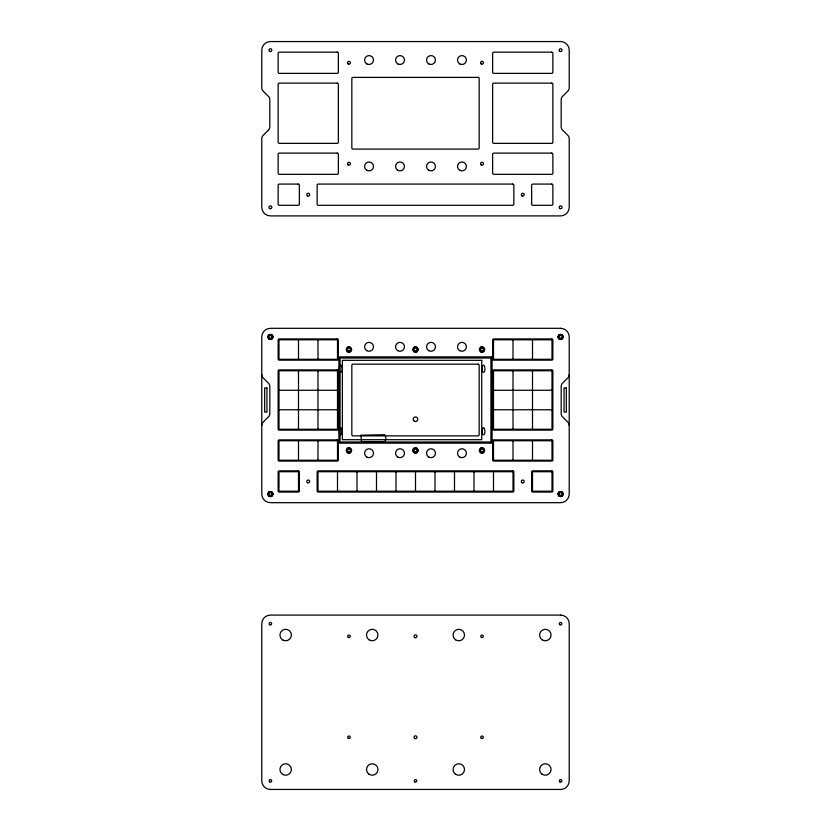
<?xml version="1.0" encoding="UTF-8"?>
<svg xmlns="http://www.w3.org/2000/svg" width="831" height="831" viewBox="0 0 831 831"><rect width="100%" height="100%" fill="white"/><g stroke="black" fill="none" stroke-linecap="round" stroke-linejoin="round"><path stroke-width="1.25" d="M278.998 390.269L337.5 390.269M493.5 390.269L552.002 390.269M278.998 409.766L337.5 409.766M493.5 409.766L552.002 409.766M532.505 339.796L532.505 359.293M532.505 370.761L532.505 429.263M532.505 440.731L532.505 460.239M513.007 339.796L513.007 359.293M513.007 370.761L513.007 429.263M513.007 440.731L513.007 460.239M493.5 471.707L493.5 491.204M474.002 471.707L474.002 491.204M454.505 471.707L454.505 491.204M434.997 471.707L434.997 491.204M415.5 471.707L415.5 491.204M396.003 471.707L396.003 491.204M376.495 471.707L376.495 491.204M356.998 471.707L356.998 491.204M337.5 471.707L337.5 491.204M317.993 339.796L317.993 359.293M317.993 370.761L317.993 429.263M317.993 440.731L317.993 460.239M298.495 339.796L298.495 359.293M298.495 370.761L298.495 429.263M298.495 440.731L298.495 460.239M261.786 425.43A4.591 4.591 0 0 1 263.136 422.19L268.475 416.84A4.591 4.591 0 0 0 269.815 413.599L269.815 386.425A4.591 4.591 0 0 0 268.475 383.184L263.136 377.845A4.591 4.591 0 0 1 261.786 374.594M569.214 425.43A4.591 4.591 0 0 0 567.864 422.19L562.525 416.84A4.591 4.591 0 0 1 561.185 413.599L561.185 386.425A4.591 4.591 0 0 1 562.525 383.184L567.864 377.845A4.591 4.591 0 0 0 569.214 374.594M339.796 365.827C339.152 365.972 338.726 374.428 341.458 371.935C343.245 370.314 341.655 362.856 339.806 365.765M339.796 428.339C339.786 428.671 338.404 436.472 341.375 434.613C342.632 433.242 342.154 425.327 339.796 428.339M361.018 435.247L361.423 441.573L384.524 441.593C386.644 440.575 385.854 434.987 384.524 434.717L361.018 435.205M482.603 365.827C481.97 365.972 481.544 374.428 484.265 371.935C485.74 370.294 484.65 362.867 482.614 365.765M482.603 428.339C482.603 428.671 481.211 436.472 484.182 434.613C485.626 433.055 484.795 425.337 482.603 428.339M269.067 334.633L267.748 336.929L269.067 339.214L271.716 339.214L273.046 336.929L271.716 334.633L269.067 334.633M347.649 347.244L346.319 349.539L347.649 351.835L350.298 351.835L351.617 349.539L350.298 347.244L347.649 347.244M269.067 491.786L267.748 494.071L269.067 496.367L271.716 496.367L273.046 494.071L271.716 491.786L269.067 491.786M347.649 448.189L346.319 450.485L347.649 452.781L350.298 452.781L351.617 450.485L350.298 448.189L347.649 448.189M414.17 347.244L412.851 349.539L414.17 351.835L416.83 351.835L418.149 349.539L416.83 347.244L414.17 347.244M414.17 448.189L412.851 450.485L414.17 452.781L416.83 452.781L418.149 450.485L416.83 448.189L414.17 448.189A2.576 2.576 0 0 0 414.212 452.718A2.576 2.576 0 0 0 418.076 450.485A2.576 2.576 0 0 0 414.212 448.252M480.702 347.244L479.383 349.539L480.702 351.835L483.351 351.835L484.681 349.539L483.351 347.244L480.702 347.244M480.702 448.189L479.383 450.485L480.702 452.781L483.351 452.781L484.681 450.485L483.351 448.189L480.702 448.189A2.576 2.576 0 0 0 480.744 452.718A2.576 2.576 0 0 0 484.608 450.485A2.576 2.576 0 0 0 480.744 448.252M559.284 334.633L557.954 336.929L559.284 339.214L561.933 339.214L563.252 336.929L561.933 334.633L559.284 334.633M559.284 491.786L557.954 494.071L559.284 496.367L561.933 496.367L563.252 494.071L561.933 491.786L559.284 491.786M268.475 130.072L263.136 135.411A4.591 4.591 0 0 0 261.786 138.663L261.786 207.303A8.601 8.601 0 0 0 270.397 215.904L560.603 215.904A8.601 8.601 0 0 0 569.214 207.303L569.214 138.663A4.591 4.591 0 0 0 567.864 135.411L562.525 130.072A4.591 4.591 0 0 1 561.185 126.831L561.185 99.658A4.591 4.591 0 0 1 562.525 96.417L567.864 91.067A4.591 4.591 0 0 0 569.214 87.826L569.214 50.151A8.601 8.601 0 0 0 560.603 41.55L270.397 41.55A8.601 8.601 0 0 0 261.786 50.151L261.786 87.826A4.591 4.591 0 0 0 263.136 91.067L268.475 96.417A4.591 4.591 0 0 1 269.815 99.658L269.815 126.831A4.591 4.591 0 0 1 268.475 130.072M337.209 52.156L279.289 52.156A1.143 1.143 0 0 0 278.136 53.309L278.136 72.235A1.143 1.143 0 0 0 279.289 73.377L337.209 73.377A1.143 1.143 0 0 0 338.362 72.235L338.362 53.309A1.143 1.143 0 0 0 337.209 52.156M551.711 52.156L493.791 52.156A1.143 1.143 0 0 0 492.638 53.309L492.638 72.235A1.143 1.143 0 0 0 493.791 73.377L551.711 73.377A1.143 1.143 0 0 0 552.864 72.235L552.864 53.309A1.143 1.143 0 0 0 551.711 52.156M478.012 77.397L352.988 77.397A1.143 1.143 0 0 0 351.835 78.54L351.835 147.939A1.143 1.143 0 0 0 352.988 149.092L478.012 149.092A1.143 1.143 0 0 0 479.165 147.939L479.165 78.54A1.143 1.143 0 0 0 478.012 77.397M337.209 83.131L279.289 83.131A1.143 1.143 0 0 0 278.136 84.274L278.136 142.205A1.143 1.143 0 0 0 279.289 143.358L337.209 143.358A1.143 1.143 0 0 0 338.362 142.205L338.362 84.274A1.143 1.143 0 0 0 337.209 83.131M551.711 83.131L493.791 83.131A1.143 1.143 0 0 0 492.638 84.274L492.638 142.205A1.143 1.143 0 0 0 493.791 143.358L551.711 143.358A1.143 1.143 0 0 0 552.864 142.205L552.864 84.274A1.143 1.143 0 0 0 551.711 83.131M337.209 153.101L279.289 153.101A1.143 1.143 0 0 0 278.136 154.254L278.136 173.18A1.143 1.143 0 0 0 279.289 174.323L337.209 174.323A1.143 1.143 0 0 0 338.362 173.18L338.362 154.254A1.143 1.143 0 0 0 337.209 153.101M551.711 153.101L493.791 153.101A1.143 1.143 0 0 0 492.638 154.254L492.638 173.18A1.143 1.143 0 0 0 493.791 174.323L551.711 174.323A1.143 1.143 0 0 0 552.864 173.18L552.864 154.254A1.143 1.143 0 0 0 551.711 153.101M298.215 184.077L279.289 184.077A1.143 1.143 0 0 0 278.136 185.22L278.136 204.146A1.143 1.143 0 0 0 279.289 205.299L298.215 205.299A1.143 1.143 0 0 0 299.357 204.146L299.357 185.22A1.143 1.143 0 0 0 298.215 184.077M512.717 184.077L318.283 184.077A1.143 1.143 0 0 0 317.141 185.22L317.141 204.146A1.143 1.143 0 0 0 318.283 205.299L512.717 205.299A1.143 1.143 0 0 0 513.859 204.146L513.859 185.22A1.143 1.143 0 0 0 512.717 184.077M551.711 184.077L532.785 184.077A1.143 1.143 0 0 0 531.643 185.22L531.643 204.146A1.143 1.143 0 0 0 532.785 205.299L551.711 205.299A1.143 1.143 0 0 0 552.864 204.146L552.864 185.22A1.143 1.143 0 0 0 551.711 184.077M560.603 328.318L270.397 328.318A8.601 8.601 0 0 0 261.786 336.929L261.786 494.071A8.601 8.601 0 0 0 270.397 502.682L560.603 502.682A8.601 8.601 0 0 0 569.214 494.071L569.214 336.929A8.601 8.601 0 0 0 560.603 328.318M337.209 338.934L279.289 338.934A1.143 1.143 0 0 0 278.136 340.076L278.136 359.002A1.143 1.143 0 0 0 279.289 360.155L337.209 360.155A1.143 1.143 0 0 0 338.362 359.002L338.362 340.076A1.143 1.143 0 0 0 337.209 338.934M551.711 338.934L493.791 338.934A1.143 1.143 0 0 0 492.638 340.076L492.638 359.002A1.143 1.143 0 0 0 493.791 360.155L551.711 360.155A1.143 1.143 0 0 0 552.864 359.002L552.864 340.076A1.143 1.143 0 0 0 551.711 338.934M337.5 339.796L278.998 339.796L278.998 359.293L337.5 359.293L337.5 339.796M552.002 339.796L493.5 339.796L493.5 359.293L552.002 359.293L552.002 339.796M492.066 356.883L338.934 356.883L338.934 443.141L492.066 443.141L492.066 356.883M490.924 358.026L340.076 358.026L340.076 441.999L490.924 441.999L490.924 358.026M481.741 360.322L342.372 360.322L342.372 439.703L481.741 439.703L481.741 360.322M478.012 364.165L352.988 364.165A1.143 1.143 0 0 0 351.835 365.318L351.835 434.717A1.143 1.143 0 0 0 352.988 435.86L478.012 435.86A1.143 1.143 0 0 0 479.165 434.717L479.165 365.318A1.143 1.143 0 0 0 478.012 364.165M337.209 369.899L279.289 369.899A1.143 1.143 0 0 0 278.136 371.052L278.136 428.983A1.143 1.143 0 0 0 279.289 430.126L337.209 430.126A1.143 1.143 0 0 0 338.362 428.983L338.362 371.052A1.143 1.143 0 0 0 337.209 369.899M551.711 369.899L493.791 369.899A1.143 1.143 0 0 0 492.638 371.052L492.638 428.983A1.143 1.143 0 0 0 493.791 430.126L551.711 430.126A1.143 1.143 0 0 0 552.864 428.983L552.864 371.052A1.143 1.143 0 0 0 551.711 369.899M337.5 370.761L278.998 370.761L278.998 429.263L337.5 429.263L337.5 370.761M552.002 370.761L493.5 370.761L493.5 429.263L552.002 429.263L552.002 370.761M266.948 387.973L264.663 387.973L264.663 412.062L266.948 412.062L266.948 387.973M566.337 387.973L564.052 387.973L564.052 412.062L566.337 412.062L566.337 387.973M337.209 439.879L279.289 439.879A1.143 1.143 0 0 0 278.136 441.022L278.136 459.948A1.143 1.143 0 0 0 279.289 461.101L337.209 461.101A1.143 1.143 0 0 0 338.362 459.948L338.362 441.022A1.143 1.143 0 0 0 337.209 439.879M551.711 439.879L493.791 439.879A1.143 1.143 0 0 0 492.638 441.022L492.638 459.948A1.143 1.143 0 0 0 493.791 461.101L551.711 461.101A1.143 1.143 0 0 0 552.864 459.948L552.864 441.022A1.143 1.143 0 0 0 551.711 439.879M337.5 440.731L278.998 440.731L278.998 460.239L337.5 460.239L337.5 440.731M552.002 440.731L493.5 440.731L493.5 460.239L552.002 460.239L552.002 440.731M298.215 470.845L279.289 470.845A1.143 1.143 0 0 0 278.136 471.998L278.136 490.924A1.143 1.143 0 0 0 279.289 492.066L298.215 492.066A1.143 1.143 0 0 0 299.357 490.924L299.357 471.998A1.143 1.143 0 0 0 298.215 470.845M512.717 470.845L318.283 470.845A1.143 1.143 0 0 0 317.141 471.998L317.141 490.924A1.143 1.143 0 0 0 318.283 492.066L512.717 492.066A1.143 1.143 0 0 0 513.859 490.924L513.859 471.998A1.143 1.143 0 0 0 512.717 470.845M551.711 470.845L532.785 470.845A1.143 1.143 0 0 0 531.643 471.998L531.643 490.924A1.143 1.143 0 0 0 532.785 492.066L551.711 492.066A1.143 1.143 0 0 0 552.864 490.924L552.864 471.998A1.143 1.143 0 0 0 551.711 470.845M298.495 471.707L278.998 471.707L278.998 491.204L298.495 491.204L298.495 471.707M513.007 471.707L317.993 471.707L317.993 491.204L513.007 491.204L513.007 471.707M552.002 471.707L532.505 471.707L532.505 491.204L552.002 491.204L552.002 471.707M560.603 615.096L270.397 615.096A8.601 8.601 0 0 0 261.786 623.697L261.786 780.849A8.601 8.601 0 0 0 270.397 789.45L560.603 789.45A8.601 8.601 0 0 0 569.214 780.849L569.214 623.697A8.601 8.601 0 0 0 560.603 615.096M348.334 738.354A1.257 1.257 0 0 0 350.235 737.253A1.257 1.257 0 0 0 348.334 736.162A1.257 1.257 0 0 0 348.334 738.354M269.691 624.746A1.257 1.257 0 0 0 271.654 623.79A1.257 1.257 0 0 0 269.846 622.564A1.257 1.257 0 0 0 269.691 624.746M269.691 781.888A1.257 1.257 0 0 0 271.654 780.932A1.257 1.257 0 0 0 269.846 779.717A1.257 1.257 0 0 0 269.691 781.888M481.398 738.354A1.257 1.257 0 0 0 483.289 737.253A1.257 1.257 0 0 0 481.398 736.162A1.257 1.257 0 0 0 481.398 738.354M559.897 781.888A1.257 1.257 0 0 0 561.86 780.932A1.257 1.257 0 0 0 560.052 779.717A1.257 1.257 0 0 0 559.897 781.888M559.897 624.746A1.257 1.257 0 0 0 561.86 623.79A1.257 1.257 0 0 0 560.052 622.564A1.257 1.257 0 0 0 559.897 624.746M348.334 637.408A1.257 1.257 0 0 0 350.235 636.317A1.257 1.257 0 0 0 348.334 635.216A1.257 1.257 0 0 0 348.334 637.408M481.398 637.408A1.257 1.257 0 0 0 483.289 636.317A1.257 1.257 0 0 0 481.398 635.216A1.257 1.257 0 0 0 481.398 637.408M414.794 781.888A1.257 1.257 0 0 0 416.757 780.932A1.257 1.257 0 0 0 414.949 779.717A1.257 1.257 0 0 0 414.794 781.888M282.8 774.461A5.734 5.734 0 0 0 291.401 769.496A5.734 5.734 0 0 0 282.8 764.53A5.734 5.734 0 0 0 282.8 774.461M542.124 774.243A5.734 5.734 0 0 0 551.057 769.911A5.734 5.734 0 0 0 542.83 764.343A5.734 5.734 0 0 0 542.124 774.243M455.565 774.243A5.734 5.734 0 0 0 464.498 769.911A5.734 5.734 0 0 0 456.271 764.343A5.734 5.734 0 0 0 455.565 774.243M369.006 774.243A5.734 5.734 0 0 0 377.939 769.911A5.734 5.734 0 0 0 369.712 764.343A5.734 5.734 0 0 0 369.006 774.243M282.8 640.015A5.734 5.734 0 0 0 291.401 635.04A5.734 5.734 0 0 0 282.8 630.075A5.734 5.734 0 0 0 282.8 640.015M542.466 640.015A5.734 5.734 0 0 0 551.078 635.04A5.734 5.734 0 0 0 542.466 630.075A5.734 5.734 0 0 0 542.466 640.015M455.565 639.797A5.734 5.734 0 0 0 464.498 635.455A5.734 5.734 0 0 0 456.271 629.888A5.734 5.734 0 0 0 455.565 639.797M369.006 639.797A5.734 5.734 0 0 0 377.939 635.455A5.734 5.734 0 0 0 369.712 629.888A5.734 5.734 0 0 0 369.006 639.797M414.783 738.499A1.433 1.433 0 0 0 416.933 737.253A1.433 1.433 0 0 0 414.783 736.017A1.433 1.433 0 0 0 414.783 738.499M414.783 637.554A1.433 1.433 0 0 0 416.933 636.317A1.433 1.433 0 0 0 414.783 635.071A1.433 1.433 0 0 0 414.783 637.554M459.73 170.293A4.446 4.446 0 0 0 466.399 166.439A4.446 4.446 0 0 0 459.73 162.585A4.446 4.446 0 0 0 459.73 170.293M428.495 170.116A4.446 4.446 0 0 0 435.423 166.761A4.446 4.446 0 0 0 429.045 162.44A4.446 4.446 0 0 0 428.495 170.116M397.519 170.116A4.446 4.446 0 0 0 404.448 166.761A4.446 4.446 0 0 0 398.07 162.44A4.446 4.446 0 0 0 397.519 170.116M366.824 170.293A4.446 4.446 0 0 0 373.493 166.439A4.446 4.446 0 0 0 366.824 162.585A4.446 4.446 0 0 0 366.824 170.293M459.73 63.894A4.446 4.446 0 0 0 466.399 60.05A4.446 4.446 0 0 0 459.73 56.196A4.446 4.446 0 0 0 459.73 63.894M428.765 63.894A4.446 4.446 0 0 0 435.434 60.05A4.446 4.446 0 0 0 428.765 56.196A4.446 4.446 0 0 0 428.765 63.894M397.789 63.894A4.446 4.446 0 0 0 404.458 60.05A4.446 4.446 0 0 0 397.789 56.196A4.446 4.446 0 0 0 397.789 63.894M366.824 63.894A4.446 4.446 0 0 0 373.493 60.05A4.446 4.446 0 0 0 366.824 56.196A4.446 4.446 0 0 0 366.824 63.894M459.73 457.06A4.446 4.446 0 0 0 466.399 453.207A4.446 4.446 0 0 0 459.73 449.363A4.446 4.446 0 0 0 459.73 457.06M428.765 457.06A4.446 4.446 0 0 0 435.434 453.207A4.446 4.446 0 0 0 428.765 449.363A4.446 4.446 0 0 0 428.765 457.06M397.789 457.06A4.446 4.446 0 0 0 404.458 453.207A4.446 4.446 0 0 0 397.789 449.363A4.446 4.446 0 0 0 397.789 457.06M366.824 457.06A4.446 4.446 0 0 0 373.493 453.207A4.446 4.446 0 0 0 366.824 449.363A4.446 4.446 0 0 0 366.824 457.06M459.73 350.672A4.446 4.446 0 0 0 466.399 346.818A4.446 4.446 0 0 0 459.73 342.964A4.446 4.446 0 0 0 459.73 350.672M428.765 350.672A4.446 4.446 0 0 0 435.434 346.818A4.446 4.446 0 0 0 428.765 342.964A4.446 4.446 0 0 0 428.765 350.672M397.789 350.672A4.446 4.446 0 0 0 404.458 346.818A4.446 4.446 0 0 0 397.789 342.964A4.446 4.446 0 0 0 397.789 350.672M366.824 350.672A4.446 4.446 0 0 0 373.493 346.818A4.446 4.446 0 0 0 366.824 342.964A4.446 4.446 0 0 0 366.824 350.672M414.357 421.213A2.296 2.296 0 0 0 417.796 419.229A2.296 2.296 0 0 0 414.357 417.245A2.296 2.296 0 0 0 414.357 421.213M481.315 164.954A1.433 1.433 0 0 0 483.465 163.717A1.433 1.433 0 0 0 481.315 162.471A1.433 1.433 0 0 0 481.315 164.954M348.168 164.902A1.433 1.433 0 0 0 350.402 163.821A1.433 1.433 0 0 0 348.345 162.429A1.433 1.433 0 0 0 348.168 164.902M348.251 64.008A1.433 1.433 0 0 0 350.402 62.772A1.433 1.433 0 0 0 348.251 61.525A1.433 1.433 0 0 0 348.251 64.008M481.315 64.008A1.433 1.433 0 0 0 483.465 62.772A1.433 1.433 0 0 0 481.315 61.525A1.433 1.433 0 0 0 481.315 64.008M522.034 195.929A1.433 1.433 0 0 0 524.184 194.683A1.433 1.433 0 0 0 522.034 193.446A1.433 1.433 0 0 0 522.034 195.929M307.532 195.929A1.433 1.433 0 0 0 309.683 194.683A1.433 1.433 0 0 0 307.532 193.446A1.433 1.433 0 0 0 307.532 195.929M269.68 208.55A1.433 1.433 0 0 0 271.83 207.303A1.433 1.433 0 0 0 269.68 206.067A1.433 1.433 0 0 0 269.68 208.55M559.803 208.488A1.433 1.433 0 0 0 562.036 207.407A1.433 1.433 0 0 0 559.98 206.015A1.433 1.433 0 0 0 559.803 208.488M269.68 51.397A1.433 1.433 0 0 0 271.83 50.151A1.433 1.433 0 0 0 269.68 48.915A1.433 1.433 0 0 0 269.68 51.397M559.886 51.397A1.433 1.433 0 0 0 562.036 50.151A1.433 1.433 0 0 0 559.886 48.915A1.433 1.433 0 0 0 559.886 51.397M481.315 451.732A1.433 1.433 0 0 0 483.465 450.485A1.433 1.433 0 0 0 481.315 449.249A1.433 1.433 0 0 0 481.315 451.732M348.251 451.732A1.433 1.433 0 0 0 350.402 450.485A1.433 1.433 0 0 0 348.251 449.249A1.433 1.433 0 0 0 348.251 451.732M348.251 350.786A1.433 1.433 0 0 0 350.402 349.539A1.433 1.433 0 0 0 348.251 348.303A1.433 1.433 0 0 0 348.251 350.786M481.315 350.786A1.433 1.433 0 0 0 483.465 349.539A1.433 1.433 0 0 0 481.315 348.303A1.433 1.433 0 0 0 481.315 350.786M522.034 482.697A1.433 1.433 0 0 0 524.184 481.461A1.433 1.433 0 0 0 522.034 480.214A1.433 1.433 0 0 0 522.034 482.697M307.532 482.697A1.433 1.433 0 0 0 309.683 481.461A1.433 1.433 0 0 0 307.532 480.214A1.433 1.433 0 0 0 307.532 482.697M269.68 495.318A1.433 1.433 0 0 0 271.83 494.071A1.433 1.433 0 0 0 269.68 492.835A1.433 1.433 0 0 0 269.68 495.318M559.886 495.318A1.433 1.433 0 0 0 562.036 494.071A1.433 1.433 0 0 0 559.886 492.835A1.433 1.433 0 0 0 559.886 495.318M269.68 338.165A1.433 1.433 0 0 0 271.83 336.929A1.433 1.433 0 0 0 269.68 335.682A1.433 1.433 0 0 0 269.68 338.165M559.886 338.165A1.433 1.433 0 0 0 562.036 336.929A1.433 1.433 0 0 0 559.886 335.682A1.433 1.433 0 0 0 559.886 338.165M559.315 339.162A2.576 2.576 0 0 0 563.189 336.929A2.576 2.576 0 0 0 559.315 334.685A2.576 2.576 0 0 0 559.315 339.162M559.315 496.315A2.576 2.576 0 0 0 563.189 494.071A2.576 2.576 0 0 0 559.315 491.838A2.576 2.576 0 0 0 559.315 496.315M480.744 351.773A2.576 2.576 0 0 0 484.608 349.539A2.576 2.576 0 0 0 480.744 347.306A2.576 2.576 0 0 0 480.744 351.773M347.68 351.773A2.576 2.576 0 0 0 351.555 349.539A2.576 2.576 0 0 0 347.68 347.306A2.576 2.576 0 0 0 347.68 351.773M347.68 452.718A2.576 2.576 0 0 0 351.555 450.485A2.576 2.576 0 0 0 347.68 448.252A2.576 2.576 0 0 0 347.68 452.718M269.099 496.315A2.576 2.576 0 0 0 272.973 494.071A2.576 2.576 0 0 0 269.099 491.838A2.576 2.576 0 0 0 269.099 496.315M269.099 339.162A2.576 2.576 0 0 0 272.973 336.929A2.576 2.576 0 0 0 269.099 334.685A2.576 2.576 0 0 0 269.099 339.162M414.783 451.732A1.433 1.433 0 0 0 416.933 450.485A1.433 1.433 0 0 0 414.783 449.249A1.433 1.433 0 0 0 414.783 451.732M414.783 350.786A1.433 1.433 0 0 0 416.933 349.539A1.433 1.433 0 0 0 414.783 348.303A1.433 1.433 0 0 0 414.783 350.786M414.212 351.773A2.576 2.576 0 0 0 418.076 349.539A2.576 2.576 0 0 0 414.212 347.306A2.576 2.576 0 0 0 414.212 351.773"/></g></svg>
